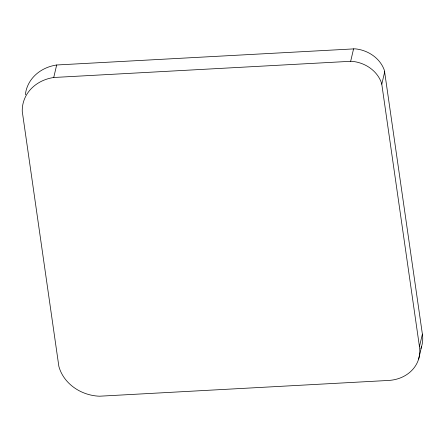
<?xml version="1.0" encoding="UTF-8"?>
<svg xmlns="http://www.w3.org/2000/svg" width="445" height="445" viewBox="0 0 445 445"><rect width="100%" height="100%" fill="white"/><g stroke="black" fill="none" stroke-linecap="round" stroke-linejoin="round"><path stroke-width="0.67" d="M422.383 334.128L419.451 346.638A35.978 31.128 13.2 0 1 387.968 380.475L99.48 396.211A41.163 35.611 13.2 0 1 58.846 366.307L22.25 111.328A41.163 35.611 13.2 0 1 53.734 77.491L56.671 64.987L354.982 48.828A32.34 27.979 13.2 0 1 384.424 70.488L422.383 334.128A35.978 31.128 13.2 0 1 420.881 348.518M53.734 77.491L350.66 61.299L353.591 48.789M419.451 346.638L381.788 84.205L384.719 71.701M418.634 359.059L421.571 346.549M350.66 61.299L352.051 61.332A32.34 27.979 13.2 0 1 381.487 82.998L381.788 84.205M25.348 94.779A41.163 35.611 13.2 0 1 56.671 64.987"/></g></svg>
